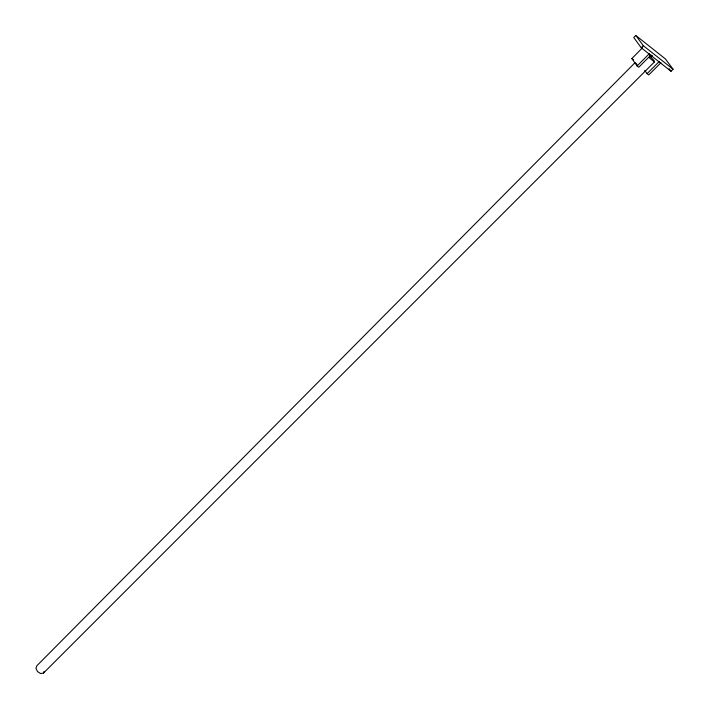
<?xml version="1.0" encoding="UTF-8"?>
<svg xmlns="http://www.w3.org/2000/svg" width="709" height="709" viewBox="0 0 709 709"><rect width="100%" height="100%" fill="white"/><g stroke="black" fill="none" stroke-linecap="round" stroke-linejoin="round"><path stroke-width="1.06" d="M635.051 62.658L36.815 665.813L35.929 668.365L37.506 671.583L40.635 673.55L43.453 673.116L44.038 671.405M635.805 35.45L633.766 37.533L641.255 47.804L671.024 71.272L673.071 69.243L665.441 58.971L635.805 35.45L643.32 45.713L673.071 69.243M641.255 47.804L643.32 45.713M651.057 54.912L638.791 67.24L637.125 65.946L631.852 58.563L642.496 47.795M637.125 65.946L649.391 53.6M650.88 57.128L652.395 55.603M43.453 673.116L654.496 61.887L653.822 60.292L649.4 55.568M660.965 62.72L648.726 74.924L647.078 73.647L659.326 61.426M654.496 61.887L648.85 57.456M631.852 58.563L633.518 59.848M669.119 68.702L671.024 71.272M644.729 70.368L647.078 73.647M635.858 63.136L637.036 64.776"/></g></svg>
